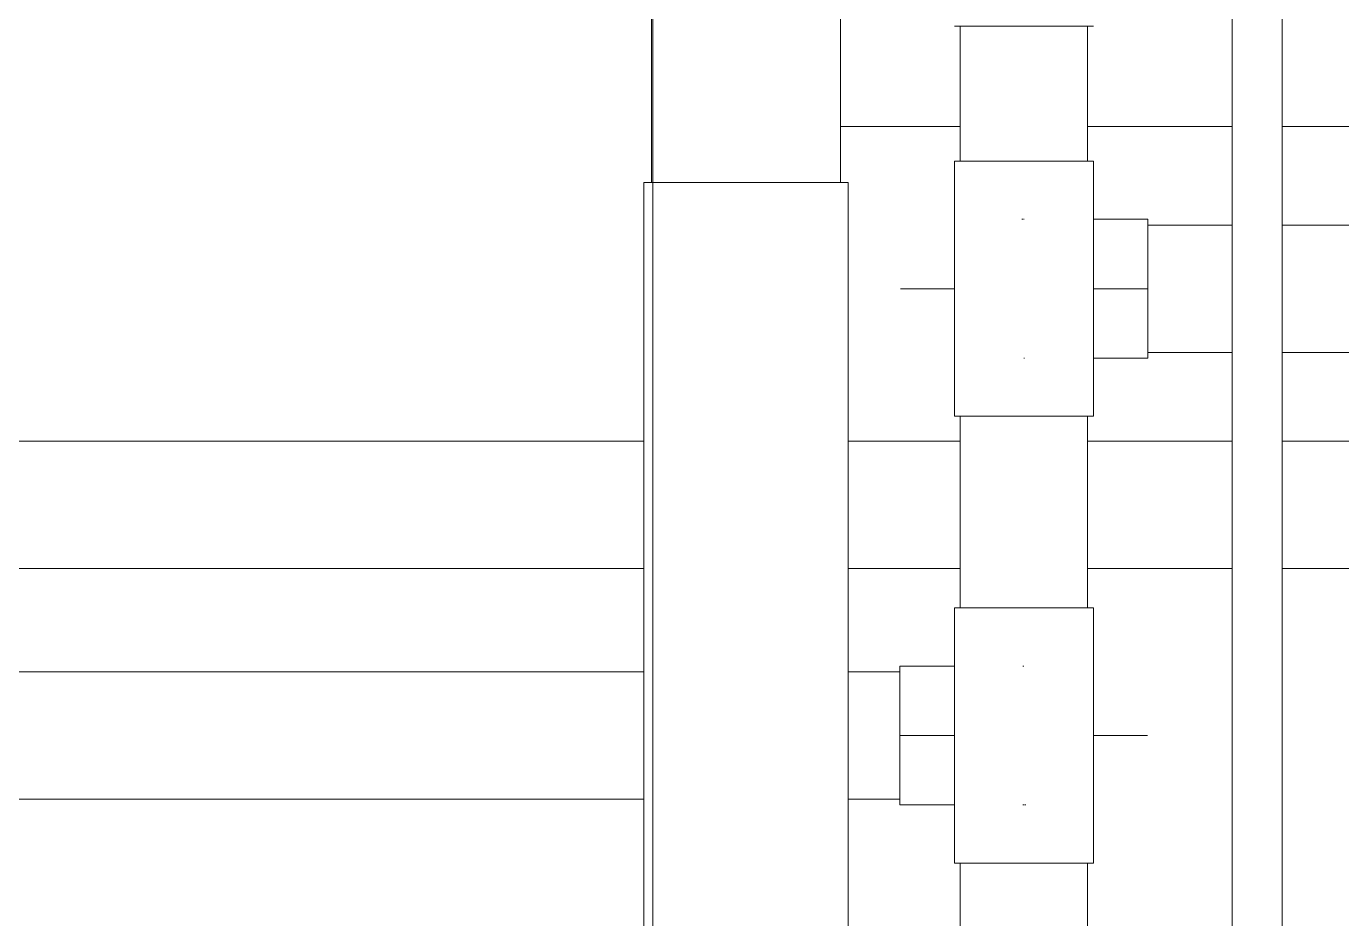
# Model space of a CAD drawing. Header units: inches. Extents: x -3299 to -2222, y -94 to 482.
# Drawn here: x -2461.3 to -2418.69, y 201.75 to 230.66 of the extents above; entities that cross this region are included whole.
import ezdxf

# ---------------------------------------------------------------- set-up
doc = ezdxf.new("R2010")
doc.units = ezdxf.units.IN
doc.header["$MEASUREMENT"] = 0
for name, color, linetype, lineweight in [('P-PIPE', 3, 'Continuous', 9), ('P-PIPE-CNTR', 3, 'Continuous', 9), ('S-GRID', 1, 'Continuous', 9)]:
    doc.layers.add(name, color=color, linetype=linetype, lineweight=lineweight)

# ---------------------------------------------------------------- blocks, each defined once
blk = doc.blocks.new('Elbow - Welded - Generic - Standard-V4-PLG_ ROOF LEVEL')
at = {"layer": 'P-PIPE'}
for p, q in [((-2429.047, 224.404), (-2429.006, 224.405)), ((-2424.966, 224.405), (-2424.966, 222.155)), ((-2424.966, 222.155), (-2424.966, 219.905))]:
    blk.add_line(p, q, dxfattribs=at)
at = {"layer": 'P-PIPE', "flags": 128}
for points in [[(-2428.982, 224.405), (-2428.979, 224.405), (-2428.969, 224.405)], [(-2426.732, 224.405), (-2426.716, 224.405), (-2426.57, 224.405), (-2426.422, 224.405), (-2426.271, 224.405), (-2426.118, 224.405), (-2425.963, 224.405), (-2425.807, 224.405), (-2425.649, 224.405), (-2425.49, 224.405), (-2425.331, 224.405), (-2425.17, 224.405), (-2425.01, 224.405), (-2424.966, 224.405)], [(-2428.966, 219.905), (-2428.977, 219.905), (-2428.982, 219.905), (-2428.982, 219.905)], [(-2424.966, 219.905), (-2425.127, 219.905), (-2425.287, 219.905), (-2425.447, 219.905), (-2425.606, 219.905), (-2425.764, 219.905), (-2425.921, 219.905), (-2426.076, 219.905), (-2426.23, 219.905), (-2426.381, 219.905), (-2426.53, 219.905), (-2426.677, 219.905), (-2426.732, 219.905)]]:
    blk.add_lwpolyline(points, dxfattribs=at)
blk = doc.blocks.new('Elbow - Welded - Generic - Standard-V43-PLG_ ROOF LEVEL')
at = {"layer": 'P-PIPE'}
for p, q in [((-2432.998, 207.681), (-2432.998, 209.931)), ((-2432.998, 205.431), (-2432.998, 207.681)), ((-2428.917, 205.433), (-2428.958, 205.431))]:
    blk.add_line(p, q, dxfattribs=at)
at = {"layer": 'P-PIPE', "flags": 128}
for points in [[(-2432.998, 209.931), (-2432.837, 209.931), (-2432.677, 209.931), (-2432.517, 209.931), (-2432.358, 209.931), (-2432.2, 209.931), (-2432.043, 209.931), (-2431.888, 209.931), (-2431.735, 209.931), (-2431.583, 209.931), (-2431.434, 209.931), (-2431.287, 209.931), (-2431.232, 209.931)], [(-2429.016, 209.931), (-2428.999, 209.931), (-2428.987, 209.931), (-2428.982, 209.931), (-2428.982, 209.931)], [(-2431.232, 205.431), (-2431.248, 205.431), (-2431.394, 205.431), (-2431.543, 205.431), (-2431.694, 205.431), (-2431.847, 205.431), (-2432.001, 205.431), (-2432.158, 205.431), (-2432.315, 205.431), (-2432.474, 205.431), (-2432.634, 205.431), (-2432.794, 205.431), (-2432.955, 205.431), (-2432.998, 205.431)], [(-2428.982, 205.431), (-2428.985, 205.431), (-2428.995, 205.431), (-2429.011, 205.431)]]:
    blk.add_lwpolyline(points, dxfattribs=at)

msp = doc.modelspace()

# ---------------------------------------------------------------- linework, layer by layer
at = {"layer": 'P-PIPE'}
for p, q in [((-2422.24, 249.015), (-2422.24, 101.724)), ((-2420.615, 101.724), (-2420.615, 249.015)), ((-2441.045, 232.718), (-2441.045, 225.593)), ((-2434.92, 225.593), (-2434.92, 232.718)), ((-2428.982, 230.655), (-2431.232, 230.655)), ((-2431.045, 230.655), (-2431.045, 226.289)), ((-2426.732, 230.655), (-2428.982, 230.655)), ((-2426.92, 226.289), (-2426.92, 230.655)), ((-2434.92, 227.405), (-2431.045, 227.405)), ((-2426.92, 227.405), (-2422.24, 227.405)), ((-2420.615, 227.405), (-2413.243, 227.405)), ((-2431.232, 226.289), (-2431.232, 218.022)), ((-2431.232, 226.289), (-2428.982, 226.289)), ((-2428.982, 226.289), (-2426.732, 226.289)), ((-2426.732, 218.022), (-2426.732, 226.289)), ((-2441.295, 225.593), (-2441.295, 192.718)), ((-2441.295, 225.593), (-2434.67, 225.593)), ((-2434.67, 192.718), (-2434.67, 225.593)), ((-2422.24, 224.218), (-2424.966, 224.218)), ((-2413.243, 224.218), (-2420.615, 224.218)), ((-2424.966, 220.093), (-2422.24, 220.093)), ((-2420.615, 220.093), (-2413.243, 220.093)), ((-2428.982, 218.022), (-2431.232, 218.022)), ((-2431.045, 218.022), (-2431.045, 211.815)), ((-2426.732, 218.022), (-2428.982, 218.022)), ((-2426.92, 211.815), (-2426.92, 218.022)), ((-2441.295, 217.218), (-2539.884, 217.218)), ((-2431.045, 217.218), (-2434.67, 217.218)), ((-2422.24, 217.218), (-2426.92, 217.218)), ((-2413.243, 217.218), (-2420.615, 217.218)), ((-2539.884, 213.093), (-2441.295, 213.093)), ((-2434.67, 213.093), (-2431.045, 213.093)), ((-2426.92, 213.093), (-2422.24, 213.093)), ((-2420.615, 213.093), (-2413.243, 213.093)), ((-2431.232, 211.815), (-2431.232, 203.547)), ((-2431.232, 211.815), (-2428.982, 211.815)), ((-2428.982, 211.815), (-2426.732, 211.815)), ((-2426.732, 203.547), (-2426.732, 211.815)), ((-2441.295, 209.744), (-2476.414, 209.744)), ((-2432.998, 209.744), (-2434.67, 209.744)), ((-2476.414, 205.619), (-2441.295, 205.619)), ((-2434.67, 205.619), (-2432.998, 205.619)), ((-2428.982, 203.547), (-2431.232, 203.547)), ((-2431.045, 203.547), (-2431.045, 186.289)), ((-2426.732, 203.547), (-2428.982, 203.547)), ((-2426.92, 186.289), (-2426.92, 203.547))]:
    msp.add_line(p, q, dxfattribs=at)
at = {"layer": 'P-PIPE-CNTR'}
for p, q in [((-2432.982, 222.155), (-2431.232, 222.155)), ((-2426.732, 222.155), (-2424.982, 222.155)), ((-2432.982, 207.681), (-2431.232, 207.681)), ((-2426.732, 207.681), (-2424.982, 207.681))]:
    msp.add_line(p, q, dxfattribs=at)
at = {"layer": 'S-GRID'}
msp.add_line((-2441, 469.687), (-2441, -82.206), dxfattribs=at)

# ---------------------------------------------------------------- block references
at = {"layer": 'P-PIPE'}
for name in ['Elbow - Welded - Generic - Standard-V4-PLG_ ROOF LEVEL', 'Elbow - Welded - Generic - Standard-V43-PLG_ ROOF LEVEL']:
    msp.add_blockref(name, (0, 0), dxfattribs=at)

doc.saveas('drawing.dxf')
